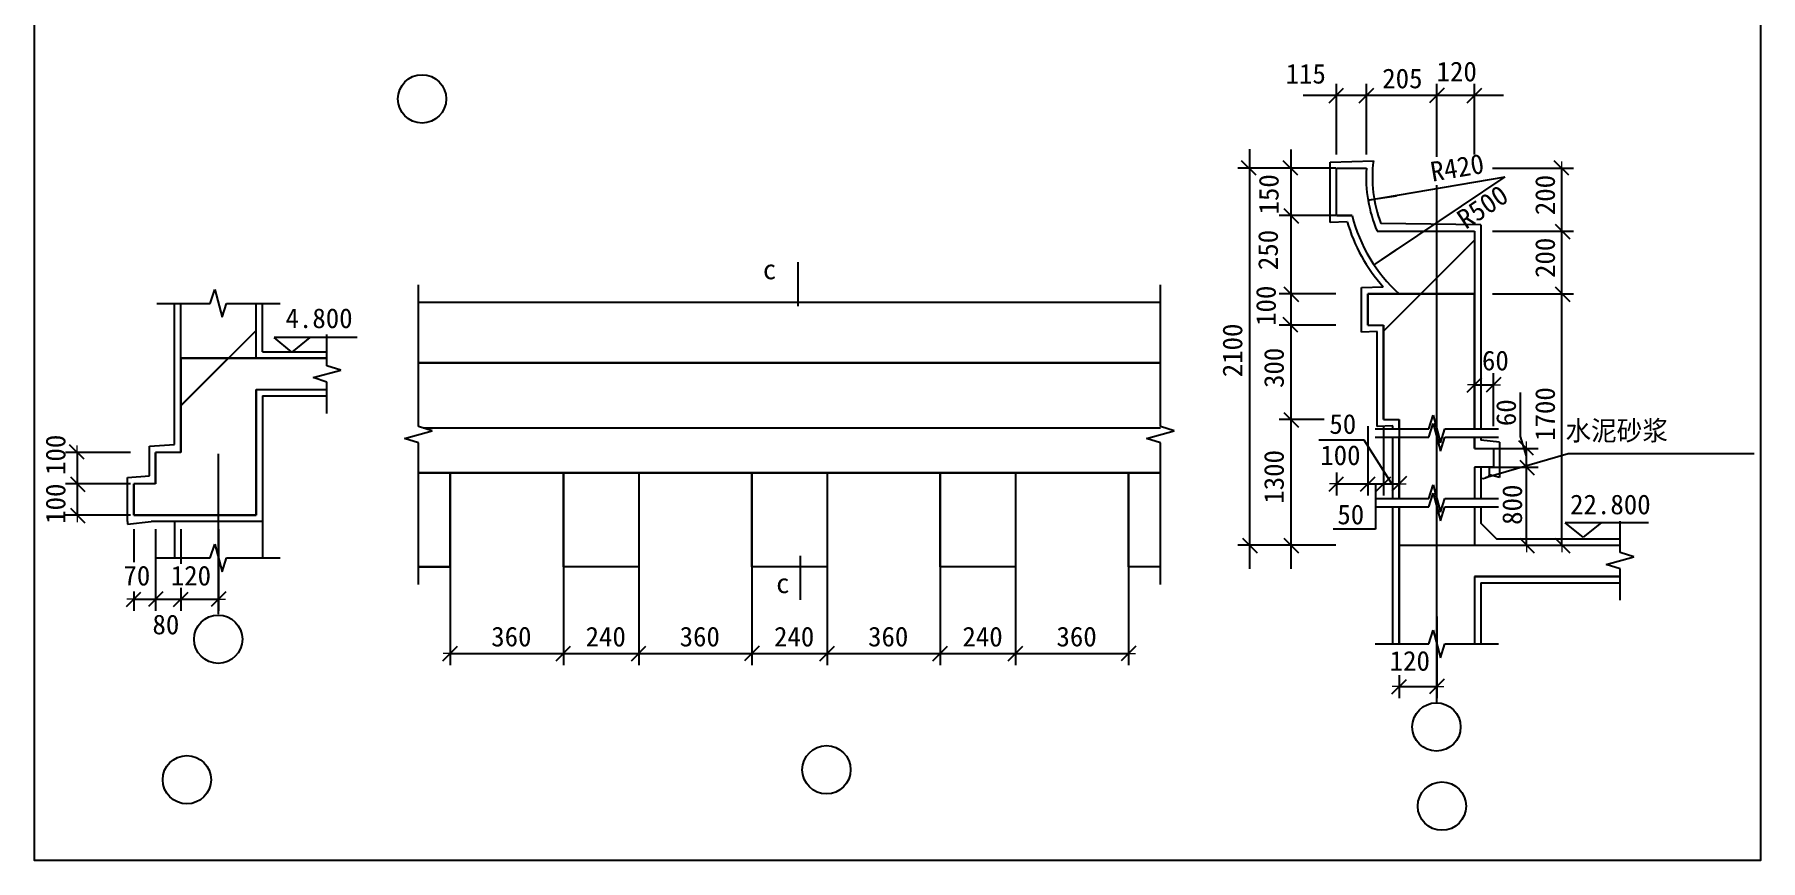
# Model space of a CAD drawing. Header units: metres. Extents: x 71037 to 108135, y -8335 to 43599.
# Drawn here: x 71037 to 108135, y -8335 to 9423 of the extents above; entities that cross this region are included whole.
import ezdxf

# ---------------------------------------------------------------- set-up
doc = ezdxf.new("R2010")
doc.units = ezdxf.units.M
doc.layers.add('OTHER', color=7, linetype='Continuous')
doc.layers.add('PUB_DIM', color=3, linetype='Continuous')
pattern_1 = [(45, (0, 0), (-4546.03, 4546.03), [])]

# ---------------------------------------------------------------- blocks, each defined once
blk = doc.blocks.new('_DIMX')
at = {"lineweight": 15}
blk.add_line((-150, 0), (150, 0), dxfattribs=at)
blk.add_lwpolyline([(-149.21, -148.17), (164.33, 165.67)])

msp = doc.modelspace()

# ---------------------------------------------------------------- hatches: boundary and pattern name
h = msp.add_hatch()
h.set_pattern_fill('ANSI31', scale=5400)
h.paths.add_polyline_path([(101178.49, 5196.58), (100910.03, 5196.58), (99828.58, 4471.48, 0.06), (100368.53, 3846.64), (101178.49, 3846.64)])
h.paths.add_polyline_path([(101988.46, 5196.58), (101178.49, 5196.58), (101178.49, 3846.64), (101988.46, 3846.64)])
h.paths.add_polyline_path([(100910.03, 5196.58), (99894.97, 5196.58, -0.12), (99664.54, 6546.51), (99018.6, 6546.51), (99018.6, 5534.06), (99356.08, 5534.06, 0.09), (99828.58, 4471.48)])
h.paths.add_polyline_path([(101178.49, 3846.64), (100368.53, 3846.64), (99693.56, 3846.64), (99693.56, 3171.67), (100031.05, 3171.67), (100031.05, 1146.77), (100368.53, 1146.77), (100368.53, 943.92), (101003, 943.92), (101097.5, 1240.91), (101178.49, 943.92)])
h.paths.add_polyline_path([(101988.46, 3846.64), (101178.49, 3846.64), (101178.49, 943.92), (101259.49, 646.94), (101353.99, 943.92), (101988.46, 943.92)])
h.paths.add_polyline_path([(102393.44, 525.4), (101988.46, 525.4), (101988.46, 763.53), (101353.99, 763.53), (101259.49, 466.54), (101178.49, 763.53), (101178.49, -552.3), (101259.49, -849.29), (101353.99, -552.3), (101988.46, -552.3), (101988.46, 120.42), (102393.44, 120.42)])
h.paths.add_polyline_path([(101178.49, 763.53), (101097.5, 1060.51), (101003, 763.53), (100368.53, 763.53), (100368.53, -552.3), (101003, -552.3), (101097.5, -255.32), (101178.49, -552.3)])
h.paths.add_polyline_path([(101988.46, -732.7), (101353.99, -732.7), (101259.49, -1029.68), (101178.49, -732.7), (101178.49, -1553.1), (101988.46, -1553.1)])
h.paths.add_polyline_path([(101178.49, -732.7), (101097.5, -435.71), (101003, -732.7), (100368.53, -732.7), (100368.53, -1553.1), (101178.49, -1553.1)])
h.paths.add_polyline_path([(101178.49, -1553.1), (100368.53, -1553.1), (100368.53, -3677.86), (101003, -3677.86), (101097.5, -3380.87), (101178.49, -3677.86)])
h.paths.add_polyline_path([(105415.08, -1809.59), (105118.1, -1715.1), (105118.1, -1553.1), (101178.49, -1553.1), (101178.49, -3677.86), (101259.49, -3974.84), (101353.99, -3677.86), (101988.46, -3677.86), (101988.46, -2228.07), (105118.1, -2228.07), (105118.1, -2066.08), (104821.11, -1971.58)])
h = msp.add_hatch()
h.set_pattern_fill('AN33C', scale=2024.9)
h.set_pattern_definition(pattern_1)
h.paths.add_polyline_path([(99664.54, 6546.51), (99018.6, 6546.51), (99018.6, 5534.06), (99356.08, 5534.06, 0.09), (99828.58, 4471.48), (100910.03, 5196.58), (99894.97, 5196.58, -0.12)])
h.paths.add_polyline_path([(101178.49, 5196.58), (100910.03, 5196.58), (99828.58, 4471.48, 0.06), (100368.53, 3846.64), (101178.49, 3846.64)])
h.paths.add_polyline_path([(101988.46, 5196.58), (101178.49, 5196.58), (101178.49, 3846.64), (101988.46, 3846.64)])
h.paths.add_polyline_path([(101988.46, -2228.07), (105118.1, -2228.07), (105118.1, -2066.08), (104821.11, -1971.58), (105415.08, -1809.59), (105118.1, -1715.1), (105118.1, -1553.1), (101178.49, -1553.1), (101178.49, -3677.86), (101259.49, -3974.84), (101353.99, -3677.86), (101988.46, -3677.86)])
h.paths.add_polyline_path([(101178.49, -1553.1), (100368.53, -1553.1), (100368.53, -3677.86), (101003, -3677.86), (101097.5, -3380.87), (101178.49, -3677.86)])
h = msp.add_hatch()
h.set_pattern_fill('ANSI31', scale=5400)
h.paths.add_polyline_path([(75800.91, -910.64), (75800.91, 1789.23), (77321.09, 1789.23), (77321.09, 1951.23), (77024.1, 2045.72), (77618.07, 2207.71), (77321.09, 2302.21), (77321.09, 2464.2), (74180.99, 2464.2), (74180.99, 439.3), (73641.02, 439.3), (73641.02, -235.67), (73168.54, -235.67), (73168.54, -910.64)])
h.paths.add_polyline_path([(75800.91, 2464.2), (75800.91, 3641.13), (75166.44, 3641.13), (75071.95, 3344.15), (74909.96, 3938.12), (74815.46, 3641.13), (74180.99, 3641.13), (74180.99, 2464.2)])
h = msp.add_hatch()
h.set_pattern_fill('AN33C', scale=2024.9)
h.set_pattern_definition(pattern_1)
h.paths.add_polyline_path([(75800.91, 1789.23), (77321.09, 1789.23), (77321.09, 1951.23), (77024.1, 2045.72), (77618.07, 2207.71), (77321.09, 2302.21), (77321.09, 2464.2), (74180.99, 2464.2), (74180.99, 439.3), (73641.02, 439.3), (73641.02, -235.67), (73168.54, -235.67), (73168.54, -910.64), (75800.91, -910.64)])

# ---------------------------------------------------------------- linework, layer by layer
for p, q in [((98883.6, 6681.51), (99815.01, 6708.44)), ((98883.6, 5384.62), (98883.6, 6681.51)), ((101178.49, 6790.4), (101178.49, 6909.29)), ((99018.6, 6546.51), (99664.54, 6546.51)), ((99018.6, 5534.06), (99018.6, 6546.51)), ((99018.6, 5534.06), (99018.6, 6546.51)), ((99018.6, 6546.51), (99664.54, 6546.51)), ((101178.49, -4933.96), (101178.49, 6181.85)), ((99252.44, 5399.07), (98883.6, 5384.62)), ((99018.6, 5534.06), (99356.08, 5534.06)), ((99356.08, 5534.06), (99018.6, 5534.06)), ((99894.97, 5196.58), (101988.46, 5196.58)), ((99894.97, 5196.58), (101988.46, 5196.58)), ((102123.45, 5331.57), (99974.07, 5362.78)), ((101988.46, 5196.58), (101988.46, 3846.64)), ((101988.46, 5196.58), (101988.46, 3846.64)), ((102123.45, 5331.57), (102123.45, 943.92)), ((99558.57, 3981.63), (100024.88, 4000.4)), ((99558.57, 3021.07), (99558.57, 3981.63)), ((99693.56, 3846.64), (100368.53, 3846.64)), ((99693.56, 3171.67), (99693.56, 3846.64)), ((100368.53, 3846.64), (99693.56, 3846.64)), ((99693.56, 3846.64), (99693.56, 3171.67)), ((100368.53, 3846.64), (101988.46, 3846.64)), ((101988.46, 3846.64), (100368.53, 3846.64)), ((101988.46, 3846.64), (101988.46, 943.92)), ((101988.46, 943.92), (101988.46, 3846.64)), ((74046, 607.71), (74046, 3641.13)), ((74180.99, 2464.2), (74180.99, 3641.13)), ((74180.99, 2464.2), (74180.99, 3641.13)), ((75800.91, 2464.2), (75800.91, 3641.13)), ((75800.91, 2464.2), (75800.91, 3641.13)), ((75935.91, 2599.2), (75935.91, 3641.13)), ((95238.01, 3661.87), (79289.45, 3661.87)), ((95238.01, 3661.87), (79289.45, 3661.87)), ((99896.05, 3036.68), (99558.57, 3021.07)), ((99693.56, 3171.67), (100031.05, 3171.67)), ((99693.56, 3171.67), (100031.05, 3171.67)), ((99896.05, 996.65), (99896.05, 3036.68)), ((100031.05, 1146.77), (100031.05, 3171.67)), ((100031.05, 3171.67), (100031.05, 1146.77)), ((75935.91, 2599.2), (77321.09, 2599.2)), ((74180.99, 2464.2), (75800.91, 2464.2)), ((74180.99, 439.3), (74180.99, 2464.2)), ((77321.09, 2464.2), (74180.99, 2464.2)), ((74180.99, 2464.2), (74180.99, 439.3)), ((75800.91, 2464.2), (77321.09, 2464.2)), ((95238.01, 2364.99), (79289.45, 2364.99)), ((79289.45, 2364.99), (95238.01, 2364.99)), ((75800.91, 1789.23), (77321.09, 1789.23)), ((75800.91, 1789.23), (75800.91, -910.64)), ((75800.91, -910.64), (75800.91, 1789.23)), ((75800.91, 1789.23), (77321.09, 1789.23)), ((75935.91, 1654.24), (77321.09, 1654.24)), ((75935.91, 1654.24), (75935.91, -1045.63)), ((102974.66, 780.77), (102974.66, 1726.85)), ((100031.05, 1146.77), (100368.53, 1146.77)), ((100031.05, 1146.77), (100368.53, 1146.77)), ((100368.53, 943.92), (100368.53, 1146.77)), ((100368.53, 1146.77), (100368.53, 943.92)), ((95238.01, 962), (79392.97, 962)), ((95238.01, 962), (79392.97, 962)), ((100233.54, 1011.77), (99896.05, 996.65)), ((100233.54, 943.92), (100233.54, 1011.77)), ((100233.54, -552.3), (100233.54, 763.53)), ((100368.53, -552.3), (100368.53, 763.53)), ((100368.53, 763.53), (100368.53, -552.3)), ((101988.46, 763.53), (101988.46, 525.4)), ((101988.46, 525.4), (101988.46, 763.53)), ((102123.45, 763.53), (102123.45, 701.13)), ((103107.66, 355.56), (102974.66, 780.77)), ((73506.02, 574.29), (74046, 607.71)), ((73506.02, -62.48), (73506.02, 574.29)), ((74180.99, 439.3), (73641.02, 439.3)), ((73641.02, -235.67), (73641.02, 439.3)), ((74180.99, 439.3), (73641.02, 439.3)), ((73641.02, 439.3), (73641.02, -235.67)), ((74990.95, -3042.39), (74990.95, 409.47)), ((99614.6, 702.78), (98640.92, 702.78)), ((100208.15, -236.68), (99614.6, 702.78)), ((101988.46, 525.4), (102393.44, 525.4)), ((101988.46, 525.4), (102393.44, 525.4)), ((102528.43, 660.39), (102123.45, 701.13)), ((103999.3, 408.77), (102227.44, -108.73)), ((102393.44, 525.4), (102393.44, 120.42)), ((102393.44, 525.4), (102393.44, 120.42)), ((102528.43, 660.39), (102528.43, -102.16)), ((107996.21, 408.77), (103999.3, 408.77)), ((95238.01, 1.44), (79289.45, 1.44)), ((79300.76, 1.44), (95238.01, 1.44)), ((79974.07, 1.44), (79974.07, -2022.98)), ((79974.07, -2022.98), (79974.07, 1.44)), ((82403.96, 1.44), (82403.96, -2022.98)), ((82403.96, -2022.98), (82403.96, 1.44)), ((84023.88, 1.44), (84023.88, -2022.98)), ((84023.88, 1.44), (84023.88, -2022.98)), ((86453.77, 1.44), (86453.77, -2022.98)), ((86453.77, -2022.98), (86453.77, 1.44)), ((88073.69, 1.44), (88073.69, -2022.98)), ((88073.69, 1.44), (88073.69, -2022.98)), ((90503.57, 1.44), (90503.57, -2022.98)), ((90503.57, -2022.98), (90503.57, 1.44)), ((92123.5, 1.44), (92123.5, -2022.98)), ((92123.5, 1.44), (92123.5, -2022.98)), ((94553.38, 1.44), (94553.38, -2022.98)), ((94553.38, -2022.98), (94553.38, 1.44)), ((102393.44, 120.42), (101988.46, 120.42)), ((101988.46, 120.42), (101988.46, -552.3)), ((102393.44, 120.42), (101988.46, 120.42)), ((101988.46, 120.42), (101988.46, -552.3)), ((102123.45, 120.42), (102123.45, -552.3)), ((102310.35, -45.79), (102310.35, 120.42)), ((73033.54, -100.68), (73506.02, -62.48)), ((73033.54, -1045.63), (73033.54, -100.68)), ((73641.02, -235.67), (73168.54, -235.67)), ((73168.54, -910.64), (73168.54, -235.67)), ((73641.02, -235.67), (73168.54, -235.67)), ((73168.54, -235.67), (73168.54, -910.64)), ((99861.34, -236.92), (99861.34, -1209.69)), ((102123.45, -14.57), (102123.45, -552.3)), ((102528.43, -102.16), (102310.35, -45.79)), ((100233.54, -1553.1), (100233.54, -732.7)), ((100368.53, -1553.1), (100368.53, -732.7)), ((100368.53, -732.7), (100368.53, -3677.86)), ((101988.46, -732.7), (101988.46, -1553.1)), ((101988.46, -732.7), (101988.46, -1553.1)), ((102123.45, -732.7), (102123.45, -1080.63)), ((102123.45, -732.7), (102123.45, -1080.63)), ((73033.54, -1102.82), (73545.8, -1045.63)), ((73033.54, -1045.63), (73033.54, -1102.82)), ((75800.91, -910.64), (73168.54, -910.64)), ((73168.54, -910.64), (75800.91, -910.64)), ((75935.91, -1045.63), (73545.8, -1045.63)), ((74046, -1045.63), (74046, -1830.97)), ((75935.91, -1045.63), (75935.91, -1830.97)), ((102460.93, -1418.11), (102123.45, -1080.63)), ((102123.45, -1080.63), (102460.93, -1418.11)), ((99861.34, -1209.69), (98947.67, -1209.69)), ((102460.93, -1418.11), (105118.1, -1418.11)), ((102460.93, -1418.11), (105118.1, -1418.11)), ((100233.54, -3677.86), (100233.54, -1553.1)), ((100368.53, -1553.1), (101988.46, -1553.1)), ((100368.53, -3677.86), (100368.53, -1553.1)), ((100368.53, -1553.1), (105118.1, -1553.1)), ((101988.46, -1553.1), (105118.1, -1553.1)), ((79974.07, -2022.98), (79289.45, -2022.98)), ((79289.45, -2022.98), (79974.07, -2022.98)), ((84023.88, -2022.98), (82403.96, -2022.98)), ((84023.88, -2022.98), (82403.96, -2022.98)), ((88073.69, -2022.98), (86453.77, -2022.98)), ((88073.69, -2022.98), (86453.77, -2022.98)), ((92123.5, -2022.98), (90503.57, -2022.98)), ((92123.5, -2022.98), (90503.57, -2022.98)), ((95238.01, -2022.98), (94553.38, -2022.98)), ((95238.01, -2022.98), (94553.38, -2022.98)), ((101988.46, -2228.07), (101988.46, -3677.86)), ((101988.46, -2228.07), (105118.1, -2228.07)), ((105118.1, -2228.07), (101988.46, -2228.07)), ((101988.46, -2228.07), (101988.46, -3677.86)), ((102123.45, -2363.07), (102123.45, -3677.86)), ((102123.45, -2363.07), (105118.1, -2363.07))]:
    msp.add_line(p, q)
msp.add_lwpolyline([(108134.95, 43599.48), (108134.95, -8334.75), (71037.15, -8334.75), (71037.15, 43599.48)], close=True)
for points in [[(99717.36, 5870.57), (100311.26, 5951.74)], [(99828.35, 4470.45), (100322.7, 4809.46)]]:
    msp.add_lwpolyline(points)
for centre in [(79366.74, 8039.42), (74985.75, -3577.53), (101170.47, -5463.73), (88059.53, -6384.83), (74311.85, -6598.47), (101288.69, -7166.21)]:
    msp.add_circle(centre, 519.3)
for centre, radius, start, end in [((102646.55, 6360.9), 2852.79, 173, 200.48), ((102646.55, 6360.9), 2987.78, 176.44, 202.94), ((102646.55, 6360.9), 2987.78, 176.44, 202.94), ((102646.55, 6360.9), 3527.76, 195.82, 222), ((102646.55, 6360.9), 3392.76, 194.11, 227.82), ((102646.55, 6360.9), 3392.76, 194.11, 227.82), ((102168.23, 55.34), 174.43, 255.13, 324.56)]:
    msp.add_arc(centre, radius, start, end)
at = {"layer": 'OTHER'}
for p, q in [((74815.46, 3641.13), (74909.96, 3938.12)), ((74909.96, 3938.12), (75071.95, 3344.15)), ((79289.45, 994.94), (79289.45, 4039.86)), ((95238.01, 994.94), (95238.01, 4039.86)), ((73668.01, 3641.13), (74815.46, 3641.13)), ((75071.95, 3344.15), (75166.44, 3641.13)), ((75166.44, 3641.13), (76313.89, 3641.13)), ((77321.09, 2302.21), (77321.09, 2977.18)), ((77618.07, 2207.71), (77321.09, 2302.21)), ((77024.1, 2045.72), (77618.07, 2207.71)), ((77321.09, 1951.23), (77024.1, 2045.72)), ((77321.09, 1276.26), (77321.09, 1951.23)), ((101003, 943.92), (101097.5, 1240.91)), ((101097.5, 1240.91), (101259.49, 646.94)), ((78992.46, 738.45), (79586.44, 900.44)), ((79586.44, 900.44), (79289.45, 994.94)), ((94941.02, 738.45), (95534.99, 900.44)), ((95534.99, 900.44), (95238.01, 994.94)), ((99855.56, 943.92), (101003, 943.92)), ((99855.56, 763.53), (101003, 763.53)), ((101003, 763.53), (101097.5, 1060.51)), ((101097.5, 1060.51), (101259.49, 466.54)), ((101259.49, 646.94), (101353.99, 943.92)), ((101259.49, 466.54), (101353.99, 763.53)), ((101353.99, 943.92), (102501.43, 943.92)), ((101353.99, 763.53), (102501.43, 763.53)), ((79289.45, 643.95), (78992.46, 738.45)), ((79289.45, -2400.96), (79289.45, 643.95)), ((95238.01, 643.95), (94941.02, 738.45)), ((95238.01, -2400.96), (95238.01, 643.95)), ((101003, -552.3), (101097.5, -255.32)), ((101097.5, -255.32), (101259.49, -849.29)), ((99855.56, -552.3), (101003, -552.3)), ((99855.56, -732.7), (101003, -732.7)), ((101003, -732.7), (101097.5, -435.71)), ((101097.5, -435.71), (101259.49, -1029.68)), ((101259.49, -849.29), (101353.99, -552.3)), ((101259.49, -1029.68), (101353.99, -732.7)), ((101353.99, -552.3), (102501.43, -552.3)), ((101353.99, -732.7), (102501.43, -732.7)), ((105118.1, -1715.1), (105118.1, -1040.13)), ((73668.01, -1830.97), (74815.46, -1830.97)), ((74815.46, -1830.97), (74909.96, -1533.98)), ((74909.96, -1533.98), (75071.95, -2127.95)), ((75071.95, -2127.95), (75166.44, -1830.97)), ((75166.44, -1830.97), (76313.89, -1830.97)), ((104821.11, -1971.58), (105415.08, -1809.59)), ((105415.08, -1809.59), (105118.1, -1715.1)), ((105118.1, -2066.08), (104821.11, -1971.58)), ((105118.1, -2741.05), (105118.1, -2066.08)), ((99855.56, -3677.86), (101003, -3677.86)), ((101003, -3677.86), (101097.5, -3380.87)), ((101097.5, -3380.87), (101259.49, -3974.84)), ((101259.49, -3974.84), (101353.99, -3677.86)), ((101353.99, -3677.86), (102501.43, -3677.86))]:
    msp.add_line(p, q, dxfattribs=at)
at = {"layer": 'PUB_DIM'}
for p, q in [((99018.6, 6846.51), (99018.6, 8362.81)), ((99664.53, 6846.51), (99664.53, 8362.81)), ((99664.53, 6846.51), (99664.53, 8362.81)), ((101178.5, 6846.51), (101178.5, 8362.81)), ((101178.5, 6846.51), (101178.5, 8362.81)), ((101988.46, 6846.51), (101988.46, 8362.81)), ((99663.53, 8112.81), (98302.5, 8112.81)), ((101177.5, 8112.81), (99665.53, 8112.81)), ((101177.5, 8112.81), (101176.5, 8112.81)), ((102610.23, 8112.81), (101178.5, 8112.81)), ((101989.46, 8112.81), (101990.46, 8112.81)), ((97148.37, 6960.74), (97148.37, -2061.51)), ((98040.41, 6954.16), (98040.41, 5535.06)), ((98867.27, 6546.51), (96898.37, 6546.51)), ((99004.14, 6546.52), (97790.41, 6546.52)), ((99700.34, 5864.22), (102646.55, 6360.9)), ((99828.58, 4471.48), (102646.55, 6360.9)), ((102375.37, 6546.52), (104118.02, 6546.52)), ((103868.02, 5197.58), (103868.02, 6545.52)), ((99004.14, 5534.06), (97790.41, 5534.06)), ((99004.14, 5534.06), (97790.41, 5534.06)), ((98040.41, 5533.06), (98040.41, 3847.64)), ((102375.37, 5196.58), (104118.02, 5196.58)), ((102375.37, 5196.58), (104118.02, 5196.58)), ((103868.02, 3847.64), (103868.02, 5195.58)), ((87445.87, 4529.42), (87445.87, 3584)), ((99004.14, 3846.64), (97790.41, 3846.64)), ((99004.14, 3846.64), (97790.41, 3846.64)), ((98040.41, 3847.64), (98040.41, 3848.64)), ((98040.41, 3846.64), (98040.41, 3171.68)), ((102375.37, 3846.64), (104118.02, 3846.64)), ((102375.37, 3846.64), (104118.02, 3846.64)), ((103868.02, -1552.1), (103868.02, 3845.64)), ((99004.14, 3171.68), (97790.41, 3171.68)), ((99004.14, 3171.68), (97790.41, 3171.68)), ((98040.41, 3170.68), (98040.41, 3169.68)), ((98040.41, 3170.68), (98040.41, 1147.77)), ((77974.1, 2906.6), (76184.78, 2906.6)), ((76568.62, 2594.33), (76184.78, 2906.6)), ((76952.47, 2906.6), (76568.62, 2594.33)), ((101988.46, 1003.93), (101988.46, 2140.34)), ((101989.46, 1890.34), (102392.44, 1890.34)), ((102393.44, 1003.93), (102393.44, 2140.34)), ((98754.29, 1146.77), (97790.41, 1146.77)), ((98660.92, 1146.77), (97790.41, 1146.77)), ((98040.41, 1145.77), (98040.41, -2061.51)), ((99693.57, 1003.84), (99693.57, -489.4)), ((99693.57, 1003.84), (99693.57, -489.4)), ((100031.05, 1003.84), (100031.05, -489.4)), ((100031.05, 1003.84), (100031.05, -489.4)), ((100368.53, 1003.84), (100368.53, -489.4)), ((73096.67, 439.3), (71705.92, 439.3)), ((71955.92, 438.3), (71955.92, -234.67)), ((102330.84, 525.4), (103358.26, 525.4)), ((103108.26, 121.42), (103108.26, 524.4)), ((99018.6, 9.85), (99018.6, -489.4)), ((102330.84, 120.42), (103358.26, 120.42)), ((102330.84, 120.42), (103358.26, 120.42)), ((103108.26, -1552.11), (103108.26, 119.42)), ((73096.67, -235.67), (71705.92, -235.67)), ((73096.67, -235.67), (71705.92, -235.67)), ((71955.92, -236.67), (71955.92, -909.64)), ((99019.6, -239.4), (99692.57, -239.4)), ((99694.57, -239.4), (100030.05, -239.4)), ((100032.05, -239.4), (100367.53, -239.4)), ((73096.67, -910.64), (71705.92, -910.64)), ((105729.06, -1073.73), (103939.74, -1073.73)), ((104323.58, -1386), (103939.74, -1073.73)), ((104707.43, -1073.73), (104323.58, -1386)), ((73168.54, -1210.64), (73168.54, -1917.91)), ((73641.02, -1210.64), (73641.02, -2968.51)), ((73641.02, -1210.64), (73641.02, -2968.51)), ((74181, -1210.64), (74181, -1953.68)), ((74181, -1210.64), (74181, -1948.98)), ((74990.96, -1210.64), (74990.96, -2968.51)), ((87494.04, -1782.91), (87494.04, -2728.34)), ((98867.27, -1553.11), (96898.37, -1553.11)), ((99004.14, -1553.1), (97790.41, -1553.1)), ((102330.84, -1553.11), (103358.26, -1553.11)), ((102375.37, -1553.1), (104118.02, -1553.1)), ((79974.07, -2027.25), (79974.07, -4135.82)), ((82403.96, -2027.25), (82403.96, -4135.82)), ((82403.96, -2027.25), (82403.96, -4135.82)), ((84023.88, -2027.25), (84023.88, -4135.82)), ((84023.88, -2027.25), (84023.88, -4135.82)), ((86453.77, -2027.25), (86453.77, -4135.82)), ((86453.77, -2027.25), (86453.77, -4135.82)), ((88073.69, -2027.25), (88073.69, -4135.82)), ((88073.69, -2027.25), (88073.69, -4135.82)), ((90503.58, -2027.25), (90503.58, -4135.82)), ((90503.58, -2027.25), (90503.58, -4135.82)), ((92123.5, -2027.25), (92123.5, -4135.82)), ((92123.5, -2027.25), (92123.5, -4135.82)), ((94553.38, -2027.25), (94553.38, -4135.82)), ((73168.54, -2548.29), (73168.54, -2968.51)), ((74181, -2476.08), (74181, -2968.51)), ((74181, -2494.91), (74181, -2968.51)), ((73169.54, -2718.51), (73640.02, -2718.51)), ((73640.02, -2718.51), (73639.02, -2718.51)), ((73641.02, -2718.51), (74181, -2718.51)), ((74182, -2718.51), (74989.96, -2718.51)), ((74182, -2718.51), (74183, -2718.51)), ((100368.53, -3088.6), (100368.53, -3619.67)), ((101178.49, -3088.6), (101178.49, -4846.48)), ((79975.07, -3885.82), (82402.96, -3885.82)), ((82404.96, -3885.82), (84022.88, -3885.82)), ((84024.88, -3885.82), (86452.77, -3885.82)), ((86454.77, -3885.82), (88072.69, -3885.82)), ((88074.69, -3885.82), (90502.58, -3885.82)), ((90504.58, -3885.82), (92122.5, -3885.82)), ((92124.5, -3885.82), (94552.38, -3885.82)), ((100368.53, -4349.25), (100368.53, -4846.48)), ((100369.53, -4596.48), (101177.49, -4596.48))]:
    msp.add_line(p, q, dxfattribs=at)

# ---------------------------------------------------------------- block references
for p, rotation in [((99018.6, 8112.81), 180), ((99664.53, 8112.81), 180), ((101988.46, 8112.81), 180), ((97148.37, 6546.51), 90), ((98040.41, 6546.52), 90), ((103868.02, 6546.52), 90), ((98040.41, 5534.06), 270), ((103868.02, 5196.58), 270), ((98040.41, 3846.64), 270), ((103868.02, 3846.64), 270), ((98040.41, 3171.68), 90), ((101988.46, 1890.34), 180), ((98040.41, 1146.77), 270), ((71955.92, 439.3), 90), ((103108.26, 525.4), 90), ((103108.26, 120.42), 270), ((71955.92, -235.67), 270), ((99018.6, -239.4), 180), ((99693.57, -239.4), 180), ((100031.05, -239.4), 180), ((71955.92, -910.64), 270), ((97148.37, -1553.11), 270), ((98040.41, -1553.1), 270), ((103108.26, -1553.11), 270), ((103868.02, -1553.1), 270), ((73168.54, -2718.51), 180), ((74181, -2718.51), 180), ((79974.07, -3885.82), 180), ((82403.96, -3885.82), 180), ((84023.88, -3885.82), 180), ((88073.69, -3885.82), 180), ((90503.58, -3885.82), 180), ((92123.5, -3885.82), 180), ((100368.53, -4596.48), 180)]:
    msp.add_blockref('_DIMX', p, dxfattribs=dict(at, rotation=rotation))
for p in [(101178.5, 8112.81), (102393.44, 1890.34), (100368.53, -239.4), (73641.02, -2718.51), (74990.96, -2718.51), (86453.77, -3885.82), (94553.38, -3885.82), (101178.49, -4596.48)]:
    msp.add_blockref('_DIMX', p, dxfattribs=at)

# ---------------------------------------------------------------- texts
for s, p in [('115', (97927.96, 8368.66)), ('205', (100005.29, 8267.14)), ('60', (102148.44, 2202.68)), ('50', (98868.61, 837.45)), ('水泥砂浆', (103941.89, 695.94)), ('100', (98672.98, 166.6)), ('50', (99040.13, -1106.9)), ('70', (72948.31, -2422.43)), ('120', (73965.81, -2422.43)), ('80', (73572.33, -3472.11)), ('360', (80853.47, -3732.36)), ('240', (82881.84, -3734.09)), ('360', (84903.28, -3732.36)), ('240', (86931.65, -3734.09)), ('360', (88953.08, -3732.36)), ('240', (90981.46, -3734.09)), ('360', (93002.89, -3732.36)), ('120', (100165.13, -4254.46))]:
    msp.add_text(s, height=424).set_placement(p)
for s, rotation, p in [('120', 360, (101173.13, 8416.37)), ('150', 90, (97777.09, 5553.9)), ('200', 90, (103716.29, 5539.47)), ('250', 90, (97761.61, 4358.27)), ('200', 90, (103716.29, 4189.53)), ('100', 90, (97716.92, 3158.87)), ('2100', 90, (96996.63, 2054.5)), ('300', 90, (97888.68, 1823.67)), ('60', 90, (102878.08, 1004.16)), ('1700', 90, (103716.29, 686.37)), ('100', 90, (71700.07, -45.93)), ('1300', 90, (97888.68, -663.57)), ('100', 90, (71700.07, -1096.67)), ('800', 90, (103009.25, -1118.75))]:
    msp.add_text(s, height=424, rotation=rotation).set_placement(p)
for s, rotation, p in [('R420', 9.57, (101082.25, 6258.73)), ('R500', 33.84, (101799.52, 5220.62))]:
    msp.add_text(s, height=424, rotation=rotation, dxfattribs=at).set_placement(p)
for s, p in [('c', (86691.77, 4161.92)), ('4.800', (76431.94, 3111.65)), ('22.800', (104043.34, -891.4)), ('c', (86977.71, -2586.24))]:
    msp.add_text(s, height=424, dxfattribs=at).set_placement(p)

doc.saveas('drawing.dxf')
